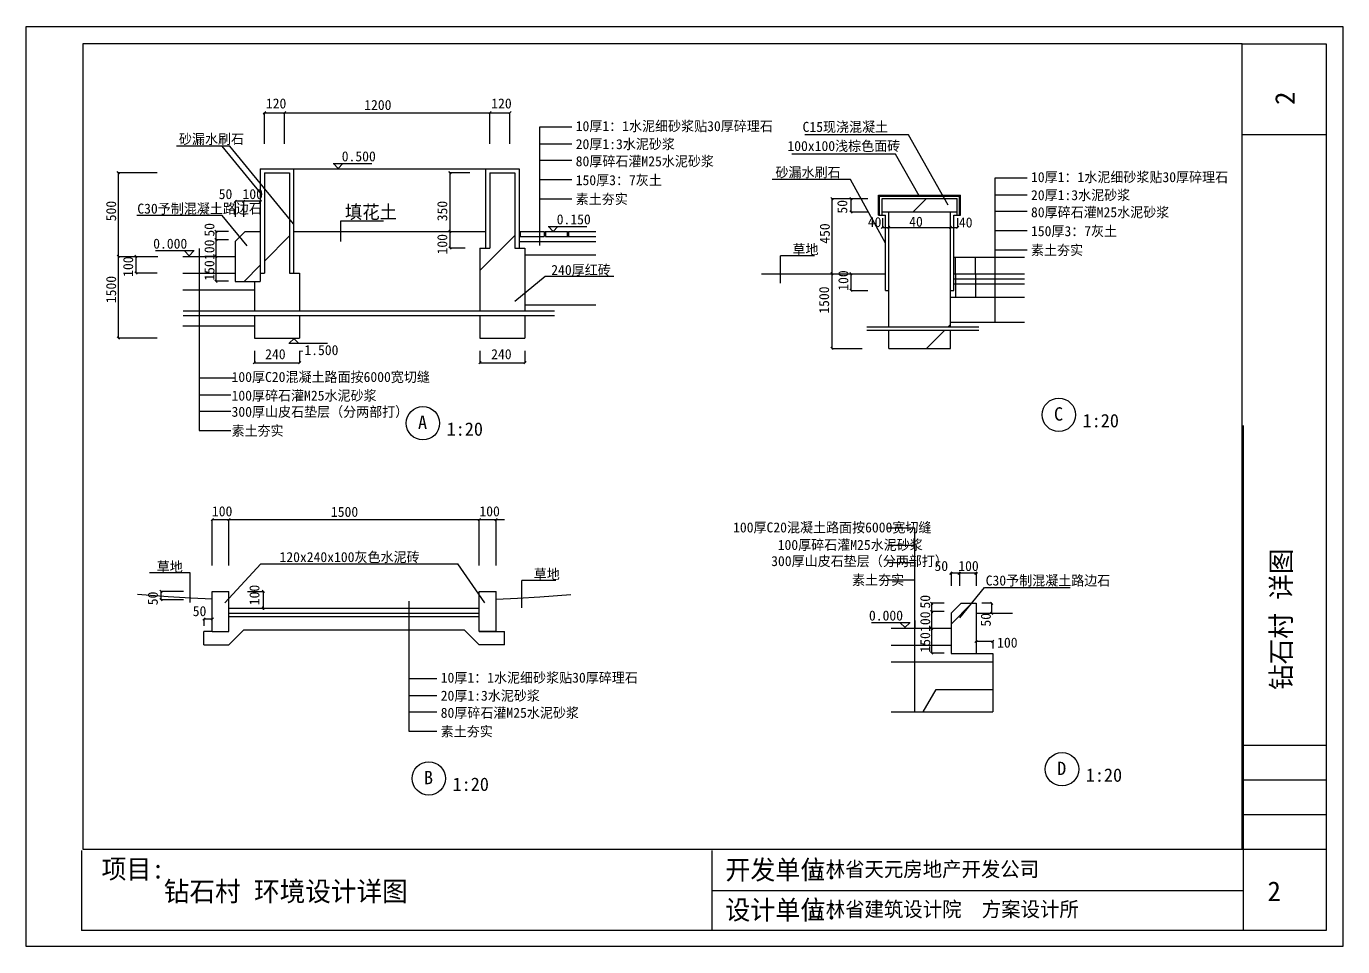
# Model space of a CAD drawing. Header units: metres. Extents: x 195460 to 277862, y -104274 to -16828.
# Drawn here: x 195639 to 235064, y -73692 to -46142 of the extents above; entities that cross this region are included whole.
import ezdxf

# ---------------------------------------------------------------- set-up
doc = ezdxf.new("R2010")
doc.units = ezdxf.units.M
for name, color, linetype in [('1', 2, 'Continuous'), ('111', 3, 'Continuous'), ('PUB_TITLE', 7, 'Continuous'), ('SHU', 7, 'Continuous'), ('W_SH', 4, 'Continuous')]:
    doc.layers.add(name, color=color, linetype=linetype)

msp = doc.modelspace()

# ---------------------------------------------------------------- hatches: boundary and pattern name
at = {"layer": 'SHU'}
h = msp.add_hatch(dxfattribs=at)
h.set_pattern_fill('ANSI31', scale=1500)
h.paths.add_polyline_path([(203520.38, -50529.04), (202770.38, -50529.04), (202770.38, -53529.04), (202645.38, -53529.04), (202645.38, -53779.04), (202470.38, -53779.04), (202470.38, -54654.22), (203820.38, -54654.22), (203820.38, -53529.04), (203520.38, -53529.04)])
h.paths.add_polyline_path([(202470.38, -54797.2), (202470.38, -55474.28), (203820.38, -55474.28), (203820.38, -54797.2)])
h.paths.add_polyline_path([(210570.38, -55474.28), (210570.38, -54797.2), (209220.38, -54797.2), (209220.38, -55474.28)])
h.paths.add_polyline_path([(210570.38, -54654.22), (210570.38, -52779.04), (210270.38, -52779.04), (210270.38, -50529.04), (209520.38, -50529.04), (209520.38, -52779.04), (209220.38, -52779.04), (209220.38, -54654.22)])
h = msp.add_hatch(dxfattribs=at)
h.set_pattern_fill('AN31C', scale=1000)
h.set_pattern_definition([(45, (0, 0), (-2245.064, 2245.064), [])])
h.paths.add_polyline_path([(221266.39, -51297.83), (221266.39, -51697.83), (223516.39, -51697.83), (223516.39, -51297.83)])
h = msp.add_hatch(dxfattribs=at)
h.set_pattern_fill('ANSI31', scale=2000)
h.paths.add_polyline_path([(223308.18, -52160.77), (223316.39, -52152.55), (223316.39, -51697.83), (221466.39, -51697.83), (221466.39, -52160.77)])
h.paths.add_polyline_path([(223316.39, -52160.77), (221466.39, -52160.77), (221466.39, -55135.57), (223316.39, -55135.57)])
h.paths.add_polyline_path([(221466.39, -55235.24), (221466.39, -55786.95), (223316.39, -55786.95), (223316.39, -55235.24)])
h = msp.add_hatch(dxfattribs=at)
h.set_pattern_fill('ANSI33', scale=1000)
h.paths.add_polyline_path([(202645.38, -52279.04), (202195.38, -52279.04), (201895.38, -52579.04), (201895.38, -53779.04), (202645.38, -53779.04)])
h = msp.add_hatch(dxfattribs=at)
h.set_pattern_fill('ANSI31', scale=1500)
h.paths.add_polyline_path([(201706.17, -63056.34), (201206.17, -63056.34), (201206.17, -64256.34), (201706.17, -64256.34)])
h = msp.add_hatch(dxfattribs=at)
h.set_pattern_fill('ANSI31', scale=1500)
h.paths.add_polyline_path([(209706.17, -63056.34), (209206.17, -63056.34), (209206.17, -64256.34), (209706.17, -64256.34)])
h = msp.add_hatch(dxfattribs=at)
h.set_pattern_fill('ANSI33', scale=1000)
h.paths.add_polyline_path([(224082.89, -63412.21), (223632.89, -63412.21), (223332.89, -63712.21), (223332.89, -64912.21), (224082.89, -64912.21)])
h = msp.add_hatch(dxfattribs=at)
h.set_pattern_fill('AN31C', scale=600)
h.set_pattern_definition([(45, (0, 0), (-1347.038, 1347.038), [])])
h.paths.add_polyline_path([(222758.02, -64162.21), (221541.75, -64162.21), (221541.75, -64662.21), (222758.02, -64662.21)])
h.paths.add_polyline_path([(223332.89, -64162.21), (222758.02, -64162.21), (222758.02, -64662.21), (223332.89, -64662.21)])
h = msp.add_hatch(dxfattribs=at)
h.set_pattern_fill('HEX', scale=600)
h.paths.add_polyline_path([(224582.89, -65162.21), (221541.75, -65162.21), (221541.75, -66662.21), (224582.89, -66662.21)])

# ---------------------------------------------------------------- linework, layer by layer
for p, q in [((232092.36, -73212.65), (232092.36, -58092.89)), ((197287.04, -70816.06), (197287.04, -73212.65)), ((216167.91, -70816.06), (216167.91, -73212.65)), ((216167.91, -72013.08), (232092.36, -72013.08))]:
    msp.add_line(p, q)
at = {"layer": '111'}
for p, q in [((221166.39, -51797.83), (221166.39, -51197.83)), ((221191.39, -51797.83), (221191.39, -51247.83)), ((221666.39, -51222.83), (221666.39, -51197.83)), ((221691.39, -51222.83), (221691.39, -51197.83)), ((222191.39, -51222.83), (222191.39, -51197.83)), ((222216.39, -51222.83), (222216.39, -51197.83)), ((222557.08, -51222.83), (222557.08, -51197.83)), ((222582.08, -51222.83), (222582.08, -51197.83)), ((223132.08, -51222.83), (223132.08, -51197.83)), ((223157.08, -51222.83), (223157.08, -51197.83)), ((223591.39, -51797.83), (223591.39, -51247.83)), ((223616.39, -51797.83), (223616.39, -51197.83)), ((221266.39, -51797.83), (221266.39, -51297.83)), ((223516.39, -51797.83), (223516.39, -51297.83)), ((221366.39, -54047.83), (221366.39, -51797.83)), ((221466.39, -55135.57), (221466.39, -51697.83)), ((223316.39, -55135.57), (223316.39, -51697.83)), ((223416.39, -54047.83), (223416.39, -51797.83)), ((223466.39, -53547.83), (223466.39, -53047.83)), ((224066.39, -53547.83), (224066.39, -53047.83)), ((221466.39, -55786.95), (221466.39, -55235.24)), ((223316.39, -55786.95), (223316.39, -55235.24)), ((201206.17, -64256.34), (201206.17, -63056.34)), ((201706.17, -64256.34), (201706.17, -63056.34)), ((209206.17, -64256.34), (209206.17, -63056.34)), ((209706.17, -64256.34), (209706.17, -63056.34)), ((200956.17, -64656.34), (200956.17, -64256.34)), ((209956.17, -64656.34), (209956.17, -64256.34))]:
    msp.add_line(p, q, dxfattribs=at)
at = {"layer": 'PUB_TITLE'}
for p, q in [((195638.58, -46142.12), (235063.58, -46142.12)), ((195638.58, -73692.12), (195638.58, -46142.12)), ((235063.58, -46142.12), (235063.58, -73692.12)), ((232052.42, -46661.41), (197326.99, -46661.41)), ((197326.99, -46661.41), (197326.99, -70776.11)), ((232052.42, -70776.11), (232052.42, -46661.41)), ((234564.83, -46661.41), (234564.83, -73212.65)), ((197326.99, -70776.11), (232052.42, -70776.11)), ((234564.83, -73212.65), (197287.04, -73212.65)), ((235063.58, -73692.12), (195638.58, -73692.12))]:
    msp.add_line(p, q, dxfattribs=at)
at = {"layer": 'SHU'}
for p, q in [((202770.38, -48730.68), (210120.38, -48730.68)), ((202770.38, -49660.84), (202770.38, -48730.68)), ((203370.38, -49660.84), (203370.38, -48730.68)), ((209520.38, -49660.84), (209520.38, -48730.68)), ((210120.38, -49660.84), (210120.38, -48730.68)), ((211018.81, -52703.61), (211018.81, -49150.96)), ((211018.81, -49150.96), (211980.34, -49150.96)), ((211018.81, -49660.28), (211974.97, -49660.28)), ((222059.21, -49393.53), (218954.95, -49393.53)), ((223252.38, -51497.89), (222059.21, -49393.53)), ((201730.32, -49724.22), (200136.76, -49724.22)), ((202645.38, -51115.79), (201502.9, -49724.22)), ((203645.38, -52056.83), (201730.32, -49724.22)), ((221672.91, -49972.65), (218568.65, -49972.65)), ((222376.54, -51213.62), (221672.91, -49972.65)), ((202645.38, -50404.04), (202645.38, -53779.04)), ((202645.38, -50404.04), (209395.38, -50404.04)), ((203645.38, -50404.04), (203645.38, -53529.04)), ((204827.47, -50252.43), (205984.17, -50252.43)), ((204978.6, -50393.86), (204837.17, -50252.43)), ((204976.7, -50393.86), (205118.12, -50252.43)), ((209395.38, -50404.04), (210395.38, -50404.04)), ((209395.38, -50404.04), (209395.38, -52779.04)), ((210395.38, -50404.04), (210395.38, -52779.04)), ((211018.81, -50153.16), (211974.97, -50153.16)), ((198392.02, -50529.04), (198392.02, -55474.28)), ((199561.49, -50529.04), (198392.02, -50529.04)), ((202770.38, -50529.04), (202770.38, -53529.04)), ((202770.38, -50529.04), (203520.38, -50529.04)), ((203520.38, -50529.04), (203520.38, -53529.04)), ((208329.11, -52779.04), (208329.11, -50529.04)), ((208926.36, -50529.04), (208329.11, -50529.04)), ((209520.38, -50529.04), (209520.38, -52779.04)), ((209520.38, -50529.04), (210270.38, -50529.04)), ((210270.38, -50529.04), (210270.38, -52779.04)), ((211018.81, -50728.19), (211974.97, -50728.19)), ((220320.83, -50731.02), (217975.39, -50731.02)), ((221369.38, -52633.85), (220320.83, -50731.02)), ((224655.09, -54997.83), (224655.09, -50677.12)), ((224655.09, -50677.12), (225616.61, -50677.12)), ((221166.39, -51197.83), (223616.39, -51197.83)), ((221166.39, -51222.83), (223616.39, -51222.83)), ((221166.39, -51247.83), (221191.39, -51247.83)), ((223591.39, -51247.83), (223616.39, -51247.83)), ((224655.09, -51186.44), (225611.24, -51186.44)), ((202686.9, -51380.19), (201895.38, -51380.19)), ((201895.38, -51380.19), (201895.38, -51843.5)), ((202145.38, -51380.19), (202145.38, -51843.5)), ((211018.81, -51303.22), (211974.97, -51303.22)), ((219766.06, -51297.83), (219766.06, -55786.95)), ((219766.06, -51297.83), (220844.52, -51297.83)), ((220340.28, -51697.83), (220340.28, -51297.83)), ((221266.39, -51297.83), (223516.39, -51297.83)), ((201502.9, -51807.5), (198946.01, -51807.5)), ((202248.45, -52715.61), (201502.9, -51807.5)), ((205055.02, -52581.15), (205055.02, -51965.46)), ((205055.02, -51965.46), (206334.51, -51965.46)), ((220340.28, -51697.83), (220844.52, -51697.83)), ((221166.39, -51797.83), (221366.39, -51797.83)), ((221266.39, -51697.83), (223516.39, -51697.83)), ((221277.68, -51886.78), (221277.68, -52160.77)), ((223416.39, -51797.83), (223616.39, -51797.83)), ((223527.68, -51886.78), (223527.68, -52160.77)), ((224655.09, -51679.32), (225611.24, -51679.32)), ((201320.51, -53773.32), (201320.51, -52279.04)), ((201690.33, -52279.04), (201320.51, -52279.04)), ((201895.38, -52579.04), (202195.38, -52279.04)), ((202195.38, -52279.04), (202645.38, -52279.04)), ((203645.38, -52279.04), (209395.38, -52279.04)), ((210428.78, -52279.04), (211146.21, -52279.04)), ((210428.78, -52279.04), (210428.78, -52429.04)), ((210428.78, -52429.04), (211146.21, -52429.04)), ((211146.21, -52279.04), (211146.21, -52429.04)), ((211185.85, -52279.04), (211185.85, -52429.04)), ((211185.85, -52279.04), (211839.86, -52279.04)), ((211185.85, -52429.04), (212696.48, -52429.04)), ((211265.86, -52138.46), (212422.55, -52138.46)), ((211416.98, -52279.89), (211275.56, -52138.46)), ((211415.08, -52279.89), (211556.5, -52138.46)), ((211839.86, -52279.04), (211839.86, -52429.04)), ((211879.5, -52279.04), (211879.5, -52429.04)), ((211879.5, -52279.04), (212696.48, -52279.04)), ((221277.68, -52160.77), (223527.68, -52160.77)), ((224655.09, -52254.35), (225611.24, -52254.35)), ((200812.39, -52791.49), (200812.39, -58236.54)), ((201690.33, -52529.04), (201320.51, -52529.04)), ((201895.38, -52579.04), (201895.38, -53779.04)), ((208777.41, -52779.04), (208329.11, -52779.04)), ((209220.38, -52779.04), (209220.38, -54654.22)), ((209220.38, -52779.04), (209520.38, -52779.04)), ((210270.38, -52779.04), (210570.38, -52779.04)), ((210395.38, -52579.04), (212696.48, -52579.04)), ((210570.38, -52779.04), (210570.38, -54654.22)), ((224655.09, -52829.39), (225611.24, -52829.39)), ((198392.02, -53029.04), (199579.92, -53029.04)), ((198922.32, -53029.04), (198922.32, -53529.04)), ((200668.06, -52865.79), (199511.37, -52865.79)), ((200324.65, -53029.04), (201895.38, -53029.04)), ((200518.84, -53007.21), (200377.42, -52865.79)), ((200516.94, -53007.21), (200658.36, -52865.79)), ((210570.38, -52979.04), (212696.48, -52979.04)), ((218226.22, -53834.48), (218226.22, -53015.5)), ((219242.71, -53015.5), (218226.22, -53015.5)), ((223416.39, -53047.83), (225536.81, -53047.83)), ((199561.49, -53529.04), (198922.32, -53529.04)), ((200324.65, -53529.04), (201895.38, -53529.04)), ((202645.38, -53529.04), (202770.38, -53529.04)), ((203520.38, -53529.04), (203820.38, -53529.04)), ((203820.38, -53529.04), (203820.38, -54654.22)), ((217653.34, -53547.83), (221366.39, -53547.83)), ((220340.28, -54047.83), (220340.28, -53547.83)), ((223416.39, -53547.83), (225536.81, -53547.83)), ((223466.39, -53547.83), (223466.39, -54247.83)), ((224066.39, -53547.83), (224066.39, -54247.83)), ((201690.33, -53773.32), (201320.51, -53773.32)), ((201895.38, -53779.04), (202645.38, -53779.04)), ((202470.38, -53779.04), (202470.38, -54654.22)), ((210265.44, -54369.84), (211175.47, -53622.97)), ((211175.47, -53622.97), (213233.27, -53622.97)), ((223416.39, -53697.83), (225536.81, -53697.83)), ((223416.39, -53847.83), (225536.81, -53847.83)), ((200324.65, -54029.04), (202470.38, -54029.04)), ((220340.28, -54047.83), (220844.52, -54047.83)), ((221366.39, -54047.83), (221466.39, -54047.83)), ((223316.39, -54047.83), (223416.39, -54047.83)), ((223316.39, -54247.83), (225536.81, -54247.83)), ((223466.39, -54247.83), (225536.81, -54247.83)), ((200334.65, -54654.22), (211459.08, -54654.22)), ((200334.65, -54797.2), (211459.08, -54797.2)), ((202470.38, -54797.2), (202470.38, -55474.28)), ((203820.38, -54797.2), (203820.38, -55474.28)), ((209220.38, -54797.2), (209220.38, -55474.28)), ((210570.38, -54479.04), (212696.48, -54479.04)), ((210570.38, -54797.2), (210570.38, -55474.28)), ((200324.65, -55103.19), (202470.38, -55103.19)), ((220814.71, -55135.57), (224167.06, -55135.57)), ((223316.39, -54997.83), (225536.81, -54997.83)), ((199561.49, -55474.28), (198392.02, -55474.28)), ((202470.38, -55474.28), (203820.38, -55474.28)), ((203655.55, -55487.72), (203514.13, -55629.14)), ((203653.65, -55487.72), (203795.07, -55629.14)), ((209220.38, -55474.28), (210570.38, -55474.28)), ((220814.71, -55235.24), (224167.06, -55235.24)), ((202470.38, -55855.07), (202470.38, -56214.32)), ((203504.43, -55629.14), (204661.12, -55629.14)), ((203820.38, -55855.07), (203820.38, -56214.32)), ((209220.38, -55855.07), (209220.38, -56214.32)), ((210570.38, -55855.07), (210570.38, -56214.32)), ((219766.06, -55786.95), (220675.87, -55786.95)), ((221466.39, -55786.95), (223316.39, -55786.95)), ((202470.38, -56214.32), (203820.38, -56214.32)), ((209220.38, -56214.32), (210570.38, -56214.32)), ((200812.39, -56659.31), (201886.29, -56659.31)), ((200812.39, -56659.31), (201768.55, -56659.31)), ((200812.39, -57168.63), (201768.55, -57168.63)), ((200812.39, -57661.51), (201768.55, -57661.51)), ((200812.39, -58236.54), (201768.55, -58236.54)), ((201206.17, -60909.89), (209956.17, -60909.89)), ((201206.17, -62285.03), (201206.17, -60909.89)), ((201706.17, -62285.03), (201706.17, -60909.89)), ((209206.17, -62285.03), (209206.17, -60909.89)), ((209706.17, -62285.03), (209706.17, -60909.89)), ((222249.9, -61167.7), (221427.25, -61167.7)), ((222249.9, -66662.21), (222249.9, -61167.7)), ((222249.9, -61684.3), (221427.25, -61684.3)), ((201582.34, -63394.83), (202659.98, -62234.96)), ((202659.98, -62234.96), (208566.25, -62234.96)), ((209370.21, -63400.01), (208566.25, -62234.96)), ((222249.9, -62200.91), (221427.25, -62200.91)), ((200545.31, -62502.36), (199331.14, -62502.36)), ((200545.31, -63389.98), (200545.31, -62502.36)), ((224124.41, -62513.36), (223332.89, -62513.36)), ((223332.89, -62513.36), (223332.89, -62890.44)), ((223582.89, -62513.36), (223582.89, -62890.44)), ((224082.89, -62513.36), (224082.89, -62890.44)), ((199671.72, -63056.34), (199671.72, -63306.34)), ((200346.63, -63056.34), (199671.72, -63056.34)), ((201206.17, -63056.34), (201706.17, -63056.34)), ((202264.71, -63056.34), (202738.55, -63056.34)), ((202738.55, -63613.01), (202738.55, -63056.34)), ((209206.17, -63056.34), (209706.17, -63056.34)), ((210477.38, -63553.45), (210477.38, -62734.47)), ((211493.87, -62734.47), (210477.38, -62734.47)), ((222249.9, -62717.51), (221427.25, -62717.51)), ((223595.43, -63848.78), (224340.98, -62940.67)), ((224340.98, -62940.67), (226897.87, -62940.67)), ((199890.67, -63217.97), (198969.99, -63153.56)), ((200346.63, -63306.34), (199671.72, -63306.34)), ((200562.76, -63263.98), (199890.67, -63217.97)), ((201206.17, -63288.09), (200562.76, -63263.98)), ((207094.35, -63346.17), (207094.35, -67238.78)), ((209706.17, -63288.09), (210349.57, -63263.98)), ((210349.57, -63263.98), (211021.67, -63217.97)), ((211021.67, -63217.97), (211942.34, -63153.56)), ((222758.02, -64906.49), (222758.02, -63412.21)), ((223127.84, -63412.21), (222758.02, -63412.21)), ((223332.89, -63712.21), (223632.89, -63412.21)), ((223632.89, -63412.21), (224082.89, -63412.21)), ((224082.89, -63412.21), (224082.89, -64912.21)), ((224554.79, -63412.21), (224259.09, -63412.21)), ((224554.79, -63712.21), (224554.79, -63412.21)), ((201706.17, -63556.34), (209206.17, -63556.34)), ((201706.17, -63706.34), (209206.17, -63706.34)), ((201706.17, -63806.34), (209206.17, -63806.34)), ((223127.84, -63662.21), (222758.02, -63662.21)), ((223332.89, -63712.21), (223332.89, -64912.21)), ((224082.89, -63712.21), (225170.18, -63712.21)), ((201206.17, -63886.48), (200956.17, -63886.48)), ((200956.17, -63886.48), (200956.17, -64084.75)), ((201206.17, -64256.34), (200956.17, -64256.34)), ((201206.17, -64256.34), (201706.17, -64256.34)), ((201706.17, -64656.34), (202156.17, -64206.34)), ((202156.17, -64206.34), (208756.17, -64206.34)), ((209206.17, -64656.34), (208756.17, -64206.34)), ((209206.17, -64256.34), (209706.17, -64256.34)), ((209706.17, -64256.34), (209206.17, -64256.34)), ((209706.17, -64256.34), (209956.17, -64256.34)), ((222105.57, -63998.96), (220948.87, -63998.96)), ((221541.75, -64162.21), (223332.89, -64162.21)), ((221956.35, -64140.38), (221814.92, -63998.96)), ((221954.45, -64140.38), (222095.87, -63998.96)), ((222249.9, -63924.66), (222249.9, -64162.21)), ((200956.17, -64656.34), (201706.17, -64656.34)), ((209956.17, -64656.34), (209206.17, -64656.34)), ((224082.89, -64550.24), (224582.89, -64550.24)), ((224582.89, -64550.24), (224582.89, -64763.59)), ((221541.75, -64662.21), (223332.89, -64662.21)), ((223127.84, -64906.49), (222758.02, -64906.49)), ((223332.89, -64912.21), (224082.89, -64912.21)), ((224082.89, -64912.21), (224582.89, -64912.21)), ((224582.89, -64912.21), (224582.89, -66662.21)), ((221541.75, -65162.21), (224582.89, -65162.21)), ((207094.35, -65661.55), (207937.16, -65661.55)), ((207094.35, -66170.87), (207931.79, -66170.87)), ((207094.35, -66663.75), (207931.79, -66663.75)), ((221541.75, -66662.21), (224582.89, -66662.21)), ((207094.35, -67238.78), (207931.79, -67238.78))]:
    msp.add_line(p, q, dxfattribs=at)
for points in [[(202736.62, -48764.44), (202807.33, -48693.73)], [(203336.62, -48764.44), (203407.33, -48693.73)], [(209486.62, -48764.44), (209557.33, -48693.73)], [(210086.62, -48764.44), (210157.33, -48693.73)], [(198425.78, -50562.8), (198355.07, -50492.09)], [(208362.87, -50562.8), (208292.16, -50492.09)], [(201861.62, -51413.95), (201932.33, -51343.24)], [(202111.62, -51413.95), (202182.33, -51343.24)], [(202611.62, -51413.95), (202682.33, -51343.24)], [(219799.82, -51331.6), (219729.11, -51260.89)], [(220374.04, -51331.6), (220303.33, -51260.89)], [(220374.04, -51731.6), (220303.33, -51660.89)], [(201354.28, -52312.8), (201283.57, -52242.09)], [(208362.87, -52312.8), (208292.16, -52242.09)], [(221243.91, -52194.53), (221314.62, -52123.82)], [(221432.63, -52194.53), (221503.34, -52123.82)], [(223274.41, -52194.53), (223345.12, -52123.82)], [(223493.91, -52194.53), (223564.62, -52123.82)], [(201354.28, -52562.8), (201283.57, -52492.09)], [(208362.87, -52812.8), (208292.16, -52742.09)], [(198425.78, -53062.8), (198355.07, -52992.09)], [(198956.08, -53062.8), (198885.37, -52992.09)], [(201354.28, -53062.8), (201283.57, -52992.09)], [(198956.08, -53562.8), (198885.37, -53492.09)], [(198956.08, -53562.8), (198885.37, -53492.09)], [(219799.82, -53581.6), (219729.11, -53510.89)], [(220374.04, -53581.6), (220303.33, -53510.89)], [(201354.28, -53807.08), (201283.57, -53736.37)], [(220374.04, -54081.6), (220303.33, -54010.89)], [(198425.78, -55508.04), (198355.07, -55437.33)], [(219799.82, -55820.71), (219729.11, -55750)], [(202436.62, -56248.08), (202507.33, -56177.37)], [(203786.62, -56248.08), (203857.33, -56177.37)], [(209186.62, -56248.08), (209257.33, -56177.37)], [(210536.62, -56248.08), (210607.33, -56177.37)], [(201172.4, -60943.65), (201243.11, -60872.94)], [(201672.4, -60943.65), (201743.11, -60872.94)], [(209239.93, -60876.13), (209169.22, -60946.84)], [(209739.93, -60876.13), (209669.22, -60946.84)], [(223299.12, -62547.12), (223369.83, -62476.41)], [(223549.12, -62547.12), (223619.83, -62476.41)], [(224049.12, -62547.12), (224119.83, -62476.41)], [(199705.48, -63090.11), (199634.77, -63019.4)], [(202772.31, -63090.11), (202701.6, -63019.4)], [(199705.48, -63340.11), (199634.77, -63269.4)], [(222791.78, -63445.97), (222721.07, -63375.26)], [(224588.55, -63445.97), (224517.84, -63375.26)], [(200922.4, -63920.24), (200993.11, -63849.53)], [(201172.4, -63920.24), (201243.11, -63849.53)], [(202772.31, -63590.11), (202701.6, -63519.4)], [(222791.78, -63695.97), (222721.07, -63625.26)], [(224588.55, -63745.97), (224517.84, -63675.26)], [(222791.78, -64195.97), (222721.07, -64125.26)], [(224049.12, -64584), (224119.83, -64513.29)], [(224549.12, -64584), (224619.83, -64513.29)], [(222791.78, -64940.25), (222721.07, -64869.54)]]:
    msp.add_lwpolyline(points, dxfattribs=at)
for centre in [(207515.11, -58022.84), (226562.51, -57771.61), (207693.11, -68655.33), (226657.66, -68381.73)]:
    msp.add_circle(centre, 500, dxfattribs=at)
for centre, start in [((210408.96, -52278.22), 226.8), ((211166.03, -52278.22), 182.37), ((211859.68, -52278.22), 182.37)]:
    msp.add_arc(centre, 19.84, start, 357.63, dxfattribs=at)
at = {"layer": 'W_SH'}
for p, q in [((232052.42, -46661.41), (234564.83, -46661.41)), ((232052.42, -49379.72), (234564.83, -49379.72)), ((232052.42, -67662.02), (234564.83, -67662.02)), ((232052.42, -68700.05), (234564.83, -68700.05)), ((232052.42, -69738.08), (234564.83, -69738.08)), ((232052.42, -70776.11), (234564.83, -70776.11))]:
    msp.add_line(p, q, dxfattribs=at)
msp.add_lwpolyline([(232052.42, -70776.11), (232052.42, -46661.41), (197326.99, -46661.41), (197326.99, -70776.11), (232052.42, -70776.11)], dxfattribs=at)

# ---------------------------------------------------------------- texts
for s, height, p in [('120', 300, (202813.21, -48600.43)), ('1200', 300, (205758.3, -48645.7)), ('120', 300, (209563.21, -48600.43)), ('10厚1：1水泥细砂浆贴30厚碎理石', 300, (212092.59, -49279.04)), ('C15现浇混凝土', 300, (218887.11, -49301.8)), ('砂漏水刷石', 300, (200208.51, -49664.65)), ('20厚1:3水泥砂浆', 300, (212092.59, -49818.25)), ('100x100浅棕色面砖', 300, (218433.13, -49873.87)), ('0.500', 300, (205084.97, -50183.47)), ('80厚碎石灌M25水泥砂浆', 300, (212092.59, -50330.45)), ('砂漏水刷石', 300, (218076.44, -50662.17)), ('10厚1：1水泥细砂浆贴30厚碎理石', 300, (225728.86, -50805.21)), ('150厚3：7灰土', 300, (212092.59, -50896.67)), ('50', 300, (201400.04, -51312.81)), ('100', 300, (202113.37, -51312.81)), ('素土夯实', 300, (212092.59, -51462.9)), ('20厚1:3水泥砂浆', 300, (225728.86, -51344.42)), ('C30予制混凝土路边石', 300, (198962.88, -51747.94)), ('填花土', 400, (205181.17, -51899.73)), ('80厚碎石灌M25水泥砂浆', 300, (225728.86, -51856.61)), ('0.150', 300, (211523.35, -52069.5)), ('40', 300, (220840.12, -52151.13)), ('40', 300, (222080.62, -52139.86)), ('40', 300, (223569.21, -52162.4)), ('150厚3：7灰土', 300, (225728.86, -52422.84)), ('0.000', 300, (199437.91, -52796.83)), ('草地', 300, (218584.23, -52967.62)), ('素土夯实', 300, (225728.86, -52989.06)), ('240厚红砖', 300, (211360.52, -53584.37)), ('240', 300, (202792.13, -56106.35)), ('-1.500', 300, (203761.92, -55983.58)), ('240', 300, (209560.8, -56106.35)), ('100厚C20混凝土路面按6000宽切缝', 300, (201785.08, -56787.39)), ('100厚碎石灌M25水泥砂浆', 300, (201785.08, -57345.91)), ('300厚山皮石垫层（分两部打）', 300, (201785.08, -57829.99)), ('素土夯实', 300, (201785.08, -58396.22)), ('100', 300, (201197.3, -60808.93)), ('1500', 300, (204761.49, -60825.4)), ('100', 300, (209208.64, -60808.93)), ('100厚C20混凝土路面按6000宽切缝', 300, (216805.83, -61292.16)), ('100厚碎石灌M25水泥砂浆', 300, (218142.66, -61815.05)), ('120x240x100灰色水泥砖', 300, (203221.91, -62179.24)), ('草地', 300, (199543.42, -62468.21)), ('300厚山皮石垫层（分两部打）', 300, (217946.59, -62299.13)), ('50', 300, (222837.55, -62445.98)), ('100', 300, (223550.88, -62445.98)), ('草地', 300, (210835.39, -62686.59)), ('素土夯实', 300, (220370.7, -62865.36)), ('C30予制混凝土路边石', 300, (224371.82, -62881.11)), ('50', 300, (200622.61, -63797.88)), ('0.000', 300, (220875.42, -63930)), ('100', 300, (224714.35, -64739.56)), ('10厚1：1水泥细砂浆贴30厚碎理石', 300, (208049.41, -65789.63)), ('20厚1:3水泥砂浆', 300, (208049.41, -66328.84)), ('80厚碎石灌M25水泥砂浆', 300, (208049.41, -66841.04)), ('素土夯实', 300, (208049.41, -67398.46)), ('项目:', 575.21, (197891.05, -71654.1)), ('开发单位：', 575.21, (216574.18, -71679.34)), ('吉林省天元房地产开发公司', 446.88, (219000.02, -71595.55)), ('钻石村 环境设计详图', 589.88, (199758.12, -72329.78)), ('2', 589.88, (232811.37, -72329.78)), ('设计单位：', 575.21, (216574.18, -72878.91)), ('吉林省建筑设计院  方案设计所', 446.88, (219000.02, -72795.12))]:
    msp.add_text(s, height=height).set_placement(p)
for s, height, p in [('2', 589.88, (233629.8, -48495.48)), ('500', 300, (198327.06, -51978.25)), ('350', 300, (208245.27, -51978.25)), ('50', 300, (220225.89, -51748.1)), ('50', 300, (201271.46, -52437.35)), ('100', 300, (208245.27, -52971.24)), ('450', 300, (219702.19, -52651.22)), ('100', 300, (201271.46, -53136.91)), ('100', 300, (198837.21, -53641.66)), ('150', 300, (201271.46, -53756.78)), ('100', 300, (220256.7, -54057.21)), ('1500', 300, (198327.06, -54428.8)), ('1500', 300, (219681.65, -54744.81)), ('钻石村 详图', 589.88, (233516.07, -66008.52)), ('100', 300, (202619.48, -63471.68)), ('50', 300, (199575.53, -63471.68)), ('50', 300, (222708.97, -63570.52)), ('100', 300, (222708.97, -64270.08)), ('50', 300, (224523.93, -64111.51)), ('150', 300, (222708.97, -64889.95))]:
    msp.add_text(s, height=height, rotation=90).set_placement(p)
at = {"layer": '1'}
for s, p in [('C', (226416.83, -57945.48)), ('A', (207369.43, -58196.71)), ('1:20', (227274.18, -58146.55)), ('1:20', (208226.78, -58397.78)), ('D', (226511.98, -68555.59)), ('B', (207547.44, -68829.19)), ('1:20', (227369.33, -68756.66)), ('1:20', (208404.78, -69030.26))]:
    msp.add_text(s, height=400, rotation=0.05, dxfattribs=at).set_placement(p)

doc.saveas('drawing.dxf')
